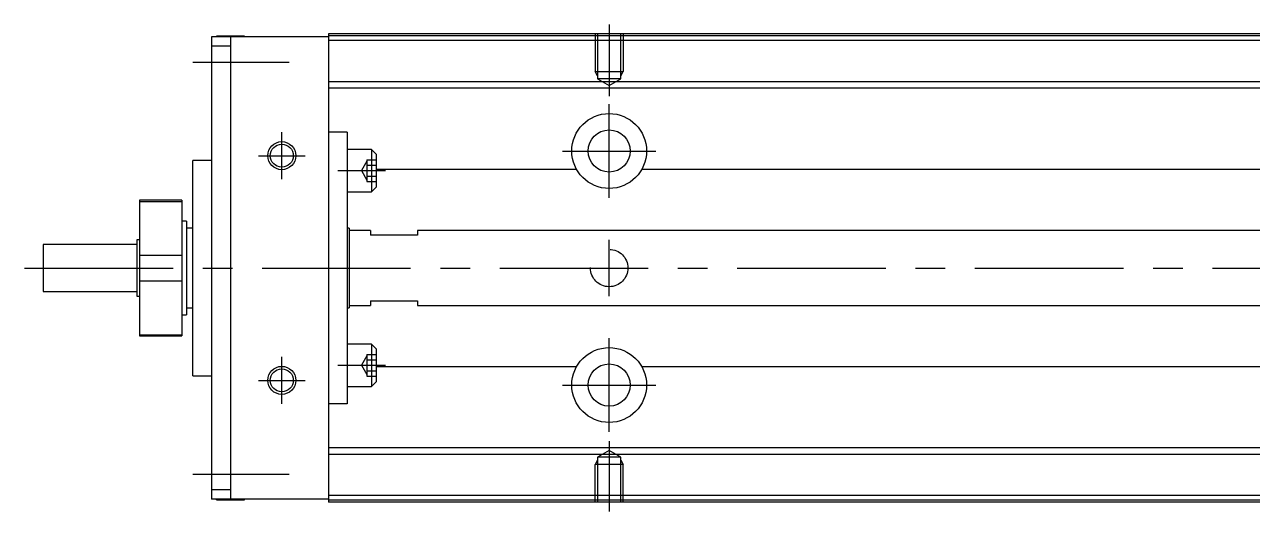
# Model space of a CAD drawing. Extents: x -1 to 521, y -8 to 396.
# Drawn here: x 86.6 to 217.9, y 197.2 to 249.2 of the extents above; entities that cross this region are included whole.
import ezdxf

# ---------------------------------------------------------------- set-up
doc = ezdxf.new("R2010")
doc.units = 0
doc.header["$LTSCALE"] = 0.5
doc.linetypes.add('CENTER', pattern=[50.8, 31.75, -6.35, 6.35, -6.35])
doc.linetypes.add('DASHED', pattern=[19.05, 12.7, -6.35])
for name, color, linetype in [('MSM_CENTER', 1, 'CENTER'), ('MSM_CONTINUOUS', 7, 'CONTINUOUS'), ('MSM_DASHED', 4, 'DASHED'), ('MSM_NARROW', 5, 'CONTINUOUS')]:
    doc.layers.add(name, color=color, linetype=linetype)

msp = doc.modelspace()

# ---------------------------------------------------------------- linework, layer by layer
at = {"layer": 'MSM_CENTER'}
for p, q in [((149.11, 249.23), (149.11, 241.6)), ((104.61, 245.23), (114.91, 245.23)), ((149.11, 230.73), (149.11, 240.73)), ((114.11, 232.73), (114.11, 237.73)), ((111.61, 235.23), (116.61, 235.23)), ((144.11, 235.73), (154.11, 235.73)), ((120.11, 233.63), (125.21, 233.63)), ((149.11, 220.23), (149.11, 226.23)), ((86.61, 223.23), (431.11, 223.23)), ((149.11, 205.73), (149.11, 215.73)), ((114.11, 208.73), (114.11, 213.73)), ((120.11, 212.84), (125.21, 212.84)), ((111.61, 211.23), (116.61, 211.23)), ((144.11, 210.73), (154.11, 210.73)), ((149.11, 204.74), (149.11, 197.23)), ((104.61, 201.23), (114.91, 201.23))]:
    msp.add_line(p, q, dxfattribs=at)
at = {"layer": 'MSM_CONTINUOUS'}
for p, q in [((119.11, 248.23), (119.11, 198.23)), ((419.11, 248.23), (119.11, 248.23)), ((119.11, 247.93), (106.61, 247.93)), ((106.61, 247.93), (106.61, 198.53)), ((108.61, 246.93), (106.61, 246.93)), ((107.11, 247.93), (107.11, 247.98)), ((110.11, 247.98), (107.11, 247.98)), ((108.61, 247.93), (108.61, 198.53)), ((110.11, 247.93), (110.11, 247.98)), ((419.11, 248.03), (119.11, 248.03)), ((419.11, 247.53), (119.11, 247.53)), ((232.11, 243.13), (119.11, 243.13)), ((232.11, 242.43), (119.11, 242.43)), ((121.11, 237.73), (119.11, 237.73)), ((121.11, 237.73), (121.11, 208.73)), ((123.71, 235.88), (121.11, 235.88)), ((123.71, 235.88), (123.71, 231.38)), ((124.21, 235.38), (123.71, 235.88)), ((124.21, 235.38), (124.21, 231.88)), ((106.61, 234.73), (104.61, 234.73)), ((104.61, 211.73), (104.61, 234.73)), ((145.62, 233.77), (124.21, 233.77)), ((225.62, 233.77), (152.59, 233.77)), ((121.11, 231.38), (123.71, 231.38)), ((123.71, 231.38), (124.21, 231.88)), ((103.41, 230.48), (98.91, 230.48)), ((98.91, 230.48), (98.91, 215.98)), ((98.91, 230.35), (103.41, 230.35)), ((103.41, 230.48), (103.41, 215.98)), ((103.91, 228.23), (103.41, 228.23)), ((103.91, 228.23), (103.91, 218.23)), ((104.61, 227.48), (103.91, 227.48)), ((121.31, 227.48), (121.11, 227.48)), ((121.31, 227.48), (121.31, 218.98)), ((123.61, 227.23), (121.31, 227.23)), ((123.61, 227.23), (123.61, 226.73)), ((128.61, 227.23), (128.61, 226.73)), ((225.11, 227.23), (128.61, 227.23)), ((98.61, 226.23), (98.61, 220.23)), ((98.91, 226.23), (98.61, 226.23)), ((128.61, 226.73), (123.61, 226.73)), ((88.61, 225.73), (88.61, 220.73)), ((98.61, 225.73), (88.61, 225.73)), ((98.91, 224.6), (103.41, 224.6)), ((98.91, 221.87), (103.41, 221.87)), ((88.61, 220.73), (98.61, 220.73)), ((98.61, 220.23), (98.91, 220.23)), ((123.61, 219.73), (128.61, 219.73)), ((123.61, 219.73), (123.61, 219.23)), ((128.61, 219.73), (128.61, 219.23)), ((103.41, 218.23), (103.91, 218.23)), ((103.91, 218.98), (104.61, 218.98)), ((121.11, 218.98), (121.31, 218.98)), ((121.31, 219.23), (123.61, 219.23)), ((128.61, 219.23), (225.11, 219.23)), ((98.91, 216.11), (103.41, 216.11)), ((98.91, 215.98), (103.41, 215.98)), ((123.71, 215.09), (121.11, 215.09)), ((123.71, 215.09), (123.71, 210.59)), ((124.21, 214.59), (123.71, 215.09)), ((124.21, 214.59), (124.21, 211.09)), ((145.62, 212.69), (124.21, 212.69)), ((225.62, 212.69), (152.59, 212.69)), ((104.61, 211.73), (106.61, 211.73)), ((121.11, 210.59), (123.71, 210.59)), ((123.71, 210.59), (124.21, 211.09)), ((121.11, 208.73), (119.11, 208.73)), ((232.11, 204.03), (119.11, 204.03)), ((232.11, 203.33), (119.11, 203.33)), ((108.61, 199.53), (106.61, 199.53)), ((119.11, 198.53), (106.61, 198.53)), ((107.11, 198.48), (107.11, 198.53)), ((107.11, 198.48), (110.11, 198.48)), ((110.11, 198.48), (110.11, 198.53)), ((419.11, 198.93), (119.11, 198.93)), ((419.11, 198.43), (119.11, 198.43)), ((419.11, 198.23), (119.11, 198.23))]:
    msp.add_line(p, q, dxfattribs=at)
for centre, radius in [((149.11, 235.73), 4), ((149.11, 235.73), 2.25), ((114.11, 235.23), 1.23), ((149.11, 210.73), 4), ((149.11, 210.73), 2.25), ((114.11, 211.23), 1.23)]:
    msp.add_circle(centre, radius, dxfattribs=at)
at = {"layer": 'MSM_DASHED'}
for p, q in [((147.61, 248.23), (147.61, 244.23)), ((147.88, 248.23), (147.88, 243.43)), ((150.34, 243.43), (150.34, 248.23)), ((150.61, 248.23), (150.61, 244.23)), ((147.61, 244.23), (150.61, 244.23)), ((147.88, 243.76), (147.61, 244.23)), ((150.34, 243.76), (150.61, 244.23)), ((147.88, 243.43), (149.11, 242.72)), ((150.34, 243.43), (147.88, 243.43)), ((149.11, 242.72), (150.34, 243.43)), ((123.21, 234.63), (122.63, 233.63)), ((123.21, 234.78), (124.21, 234.78)), ((123.21, 234.78), (123.21, 232.47)), ((123.21, 234.2), (124.21, 234.2)), ((122.63, 233.63), (123.21, 232.63)), ((123.21, 233.05), (124.21, 233.05)), ((123.21, 232.47), (124.21, 232.47)), ((123.21, 214), (124.21, 214)), ((123.21, 214), (123.21, 211.69)), ((123.21, 213.84), (122.63, 212.84)), ((122.63, 212.84), (123.21, 211.84)), ((123.21, 213.42), (124.21, 213.42)), ((123.21, 212.26), (124.21, 212.26)), ((123.21, 211.69), (124.21, 211.69)), ((149.11, 203.74), (147.88, 203.03)), ((150.34, 203.03), (149.11, 203.74)), ((147.88, 202.7), (147.61, 202.23)), ((150.61, 202.23), (147.61, 202.23)), ((147.61, 198.23), (147.61, 202.23)), ((147.88, 203.03), (147.88, 198.23)), ((150.34, 203.03), (147.88, 203.03)), ((150.34, 198.23), (150.34, 203.03)), ((150.34, 202.7), (150.61, 202.23)), ((150.61, 198.23), (150.61, 202.23))]:
    msp.add_line(p, q, dxfattribs=at)
msp.add_circle((149.11, 223.23), 2, dxfattribs=at)
at = {"layer": 'MSM_NARROW'}
for centre in [(114.11, 235.23), (114.11, 211.23)]:
    msp.add_circle(centre, 1.5, dxfattribs=at)

doc.saveas('drawing.dxf')
